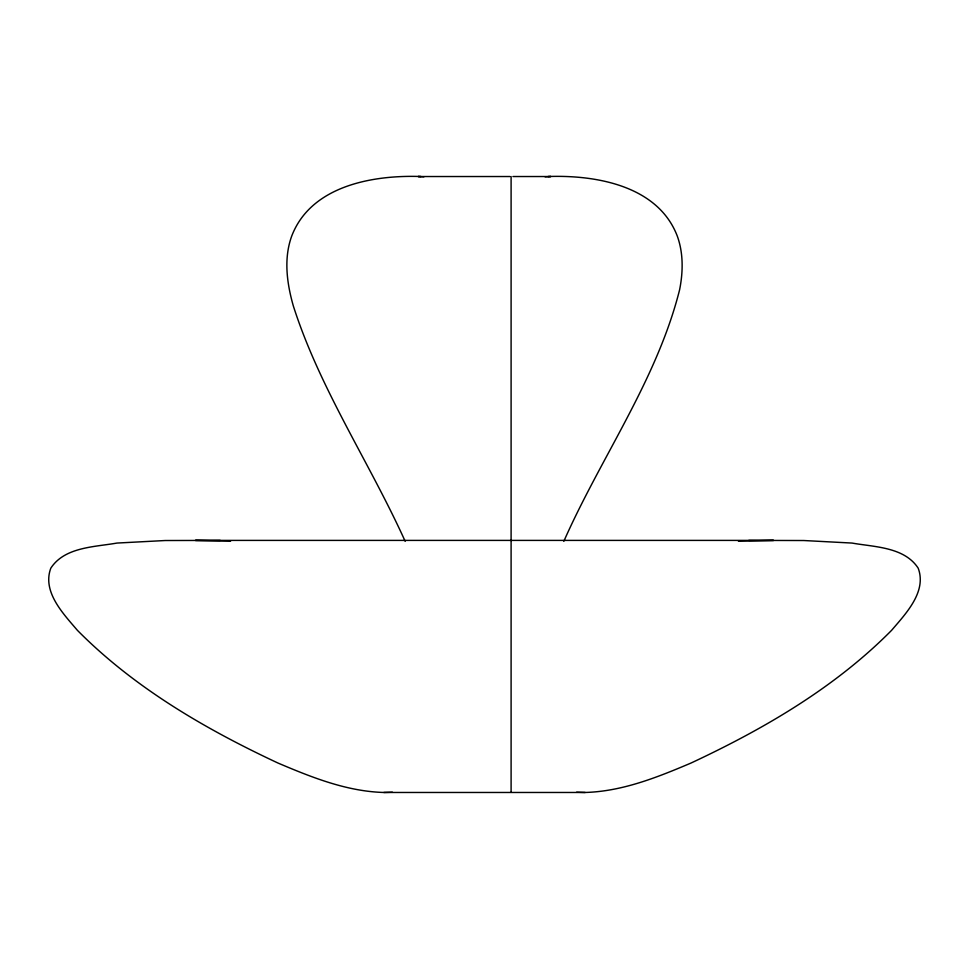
<?xml version="1.0" encoding="UTF-8"?>
<svg xmlns="http://www.w3.org/2000/svg" width="969" height="969" viewBox="0 0 969 969"><rect width="100%" height="100%" fill="white"/><g stroke="black" fill="none" stroke-linecap="round" stroke-linejoin="round"><path stroke-width="1.45" d="M563.813 541.332C601.034 457.053 656.897 380.005 679.596 289.816C683.133 272.071 683.508 253.2 677.258 236C657.927 185.648 595.899 174.832 548.091 176.528M545.075 176.83L550.864 176.528L512.916 176.528M220.242 540.399L165.251 540.52L116.983 543.064C94.683 547.025 64.644 546.879 50.8 568.197C41.982 591.829 63.324 613.765 77.387 630.31C134.158 687.711 205.295 729.051 277.946 763.027C311.63 777.32 346.781 791.443 383.845 792.472L585.155 792.472C622.219 791.443 657.37 777.32 691.054 763.027C763.705 729.051 834.842 687.711 891.613 630.31C905.676 613.765 927.018 591.829 918.2 568.197C904.356 546.879 874.317 547.025 852.017 543.064L803.749 540.52L748.758 540.399M738.414 541.174L773.65 540.399L195.35 540.399L230.586 541.174M383.845 792.472L392.421 792.218M420.909 176.528C373.101 174.844 311.073 185.636 291.742 236C283.493 258.553 286.885 283.36 293.316 305.901C319.867 389.029 369.395 462.213 405.187 541.332M509.924 176.528L418.136 176.528L423.925 176.83M576.579 792.218L585.155 792.472M511.099 176.528L511.099 792.218"/></g></svg>
